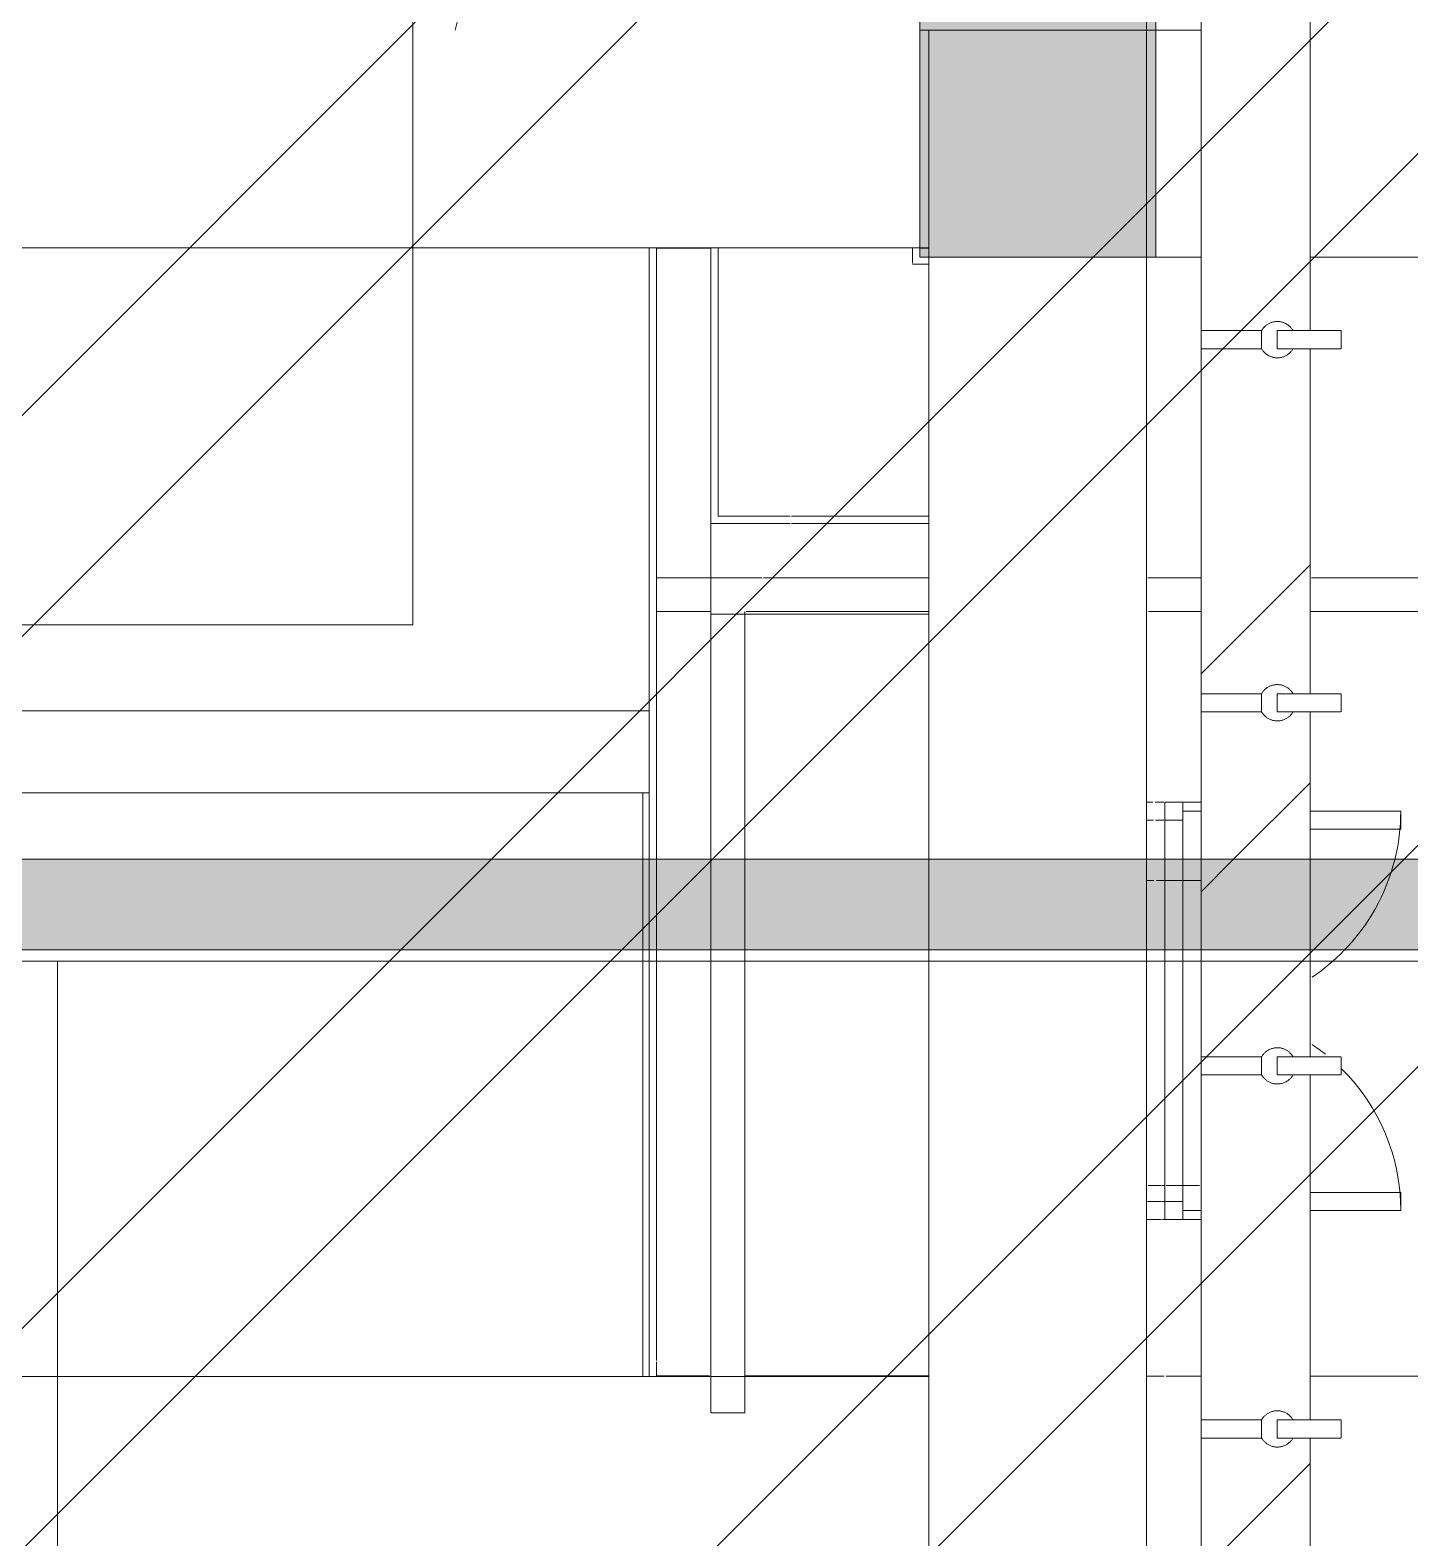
# Model space of a CAD drawing. Header units: millimetres. Extents: x -57519 to 497916, y -349472 to 446842.
# Drawn here: x 334327 to 338128, y 19588 to 23741 of the extents above; entities that cross this region are included whole.
import ezdxf

# ---------------------------------------------------------------- set-up
doc = ezdxf.new("R2010")
doc.units = ezdxf.units.MM
for name, color, linetype, lineweight in [('A-DETL-GENF', 92, 'Continuous', 5), ('A-DOOR', 31, 'Continuous', 5), ('A-DOOR-FRAM', 31, 'Continuous', 5), ('A-FLOR', 192, 'Continuous', 5), ('A-GENM', 13, 'Continuous', 5), ('A-GLAZ-CWMG', 51, 'Continuous', 20), ('A-WALL', 113, 'Continuous', 20), ('A-WALL-PATT', 111, 'Continuous', 20), ('S-COLS', 52, 'Continuous', 20)]:
    doc.layers.add(name, color=color, linetype=linetype, lineweight=lineweight)
pattern_1 = [(45, (248763.4, 0), (-1237.437, 1237.437), []), (45, (248763.4, 1875), (-1237.437, 1237.437), [])]

# ---------------------------------------------------------------- blocks, each defined once
blk = doc.blocks.new('Rectangular Mullion - DLN_75 x 150mm _WD_-STUR_ OPENING-8655336-SITE COVERAGE')
at = {"layer": 'A-GLAZ-CWMG', "lineweight": 5}
for p, q in [((-7.3, 75), (-75, 75)), ((-75, 75), (-75, 12.5)), ((-75, 0), (-75, 75)), ((-75, 75), (-7.3, 75)), ((-75, 8.6), (-75, 0))]:
    blk.add_line(p, q, dxfattribs=at)
blk = doc.blocks.new('Walls 10 - Walls 10-7226506-SITE COVERAGE')
at = {"layer": 'A-WALL-PATT', "lineweight": 5}
h = blk.add_hatch(dxfattribs=at)
h.set_pattern_fill('FP_19', color=256, style=0, pattern_type=2)
h.set_pattern_definition(pattern_1)
h.paths.add_polyline_path([(89089.3, 14444.2), (89089.3, 14863.2), (88999.3, 14868.6), (88999.3, 14913.2), (89089.3, 14913.2), (89089.3, 15863.2), (88999.3, 15868.6), (88999.3, 15913.2), (89089.3, 15913.2), (89089.3, 15947.5), (88789.3, 15947.5), (88791.5, 15913.2), (88956, 15907.7), (88956, 15863.8), (88789.3, 15863.2), (88789.3, 14913.2), (88956, 14907.7), (88956, 14863.8), (88789.3, 14863.2), (88789.3, 14444.2)], flags=0)
h.paths.add_polyline_path([(89089.3, 16097.5), (89089.3, 16147.5), (88789.3, 16147.5), (88789.3, 16097.5), (89064.4, 16097.5)], flags=0)
h.paths.add_polyline_path([(89059.8, 16397.5), (89089.3, 16397.5), (89089.3, 16863.2), (88999.3, 16868.6), (88999.3, 16913.2), (89089.3, 16913.2), (89089.3, 17863.2), (88999.3, 17868.6), (88999.3, 17913.2), (89089.3, 17913.2), (89089.3, 18863.2), (88999.3, 18868.6), (88999.3, 18913.2), (89089.3, 18913.2), (89089.3, 19863.2), (88999.3, 19868.6), (88999.3, 19913.2), (89089.3, 19913.2), (89089.3, 20863.2), (88999.3, 20863.2), (88999.3, 20913.2), (89089.3, 20913.2), (89089.3, 21207.5), (88789.3, 21207.5), (88789.3, 20913.2), (88956, 20907.7), (88956, 20863.8), (88789.3, 20863.2), (88789.3, 19913.2), (88956, 19907.7), (88956, 19863.8), (88789.3, 19863.2), (88789.3, 18913.2), (88956, 18907.7), (88956, 18863.8), (88789.3, 18863.2), (88789.3, 17913.2), (88956, 17907.7), (88956, 17863.8), (88789.3, 17863.2), (88789.3, 16913.2), (88956, 16907.7), (88956, 16863.8), (88789.3, 16863.2), (88789.3, 16649.2), (88964.3, 16649.2), (88964.3, 16397.5)], flags=0)
h.paths.add_polyline_path([(88789.3, 21457.5), (89089.3, 21457.5), (89089.3, 21863.2), (88999.3, 21863.2), (88999.3, 21913.2), (89089.3, 21913.2), (89089.3, 22863.2), (88999.3, 22863.2), (88999.3, 22913.2), (89089.3, 22913.2), (89089.3, 23863.2), (88999.3, 23868.6), (88999.3, 23913.2), (89089.3, 23913.2), (89089.3, 24863.2), (88999.3, 24868.6), (88999.3, 24913.2), (89089.3, 24913.2), (89089.3, 25307.5), (88789.3, 25307.5), (88789.3, 24913.2), (88956, 24907.7), (88956, 24863.8), (88789.3, 24863.2), (88789.3, 23913.2), (88956, 23907.7), (88956, 23863.8), (88789.3, 23863.2), (88789.3, 22913.2), (88956, 22907.7), (88956, 22863.8), (88789.3, 22863.2), (88789.3, 21913.2), (88956, 21907.7), (88956, 21863.8), (88789.3, 21863.2), (88789.3, 21839.1)], flags=0)
h.paths.add_polyline_path([(88923.2, 25457.5), (89089.3, 25457.5), (89089.3, 25863.2), (88999.3, 25868.6), (88999.3, 25913.2), (89089.3, 25913.2), (89089.3, 26863.2), (88999.3, 26868.6), (88999.3, 26913.2), (89089.3, 26913.2), (89089.3, 27863.2), (88999.3, 27868.6), (88999.3, 27913.2), (89089.3, 27913.2), (89089.3, 28857.5), (88789.3, 28857.5), (88789.3, 27913.2), (88956, 27907.7), (88956, 27863.8), (88789.3, 27863.2), (88789.3, 26913.2), (88956, 26907.7), (88956, 26863.8), (88789.3, 26863.2), (88789.3, 25913.2), (88956, 25907.7), (88956, 25863.8), (88789.3, 25863.2), (88789.3, 25457.5)], flags=0)
h.paths.add_polyline_path([(88789.3, 29007.5), (89089.3, 29007.5), (89089.3, 29863.2), (88999.3, 29868.6), (88999.3, 29913.2), (89089.3, 29913.2), (89089.3, 30863.2), (88999.3, 30868.6), (88999.3, 30913.2), (89089.3, 30913.2), (89089.3, 31863.2), (88999.3, 31868.6), (88999.3, 31913.2), (89089.3, 31913.2), (89089.3, 32863.2), (88999.3, 32868.6), (88999.3, 32913.2), (89089.3, 32913.2), (89089.3, 33863.2), (88999.3, 33868.6), (88999.3, 33913.2), (89089.3, 33913.2), (89089.3, 34632.5), (88139.3, 34632.5), (88139.3, 35647.5), (88114.3, 35647.5), (88114.3, 35797.5), (88139.3, 35797.5), (88139.3, 37247.5), (87839.3, 37247.5), (87839.3, 34332.5), (88789.3, 34332.5), (88789.3, 33913.2), (88956, 33907.7), (88956, 33863.8), (88789.3, 33863.2), (88789.3, 32913.2), (88956, 32907.7), (88956, 32863.8), (88789.3, 32863.2), (88789.3, 31913.2), (88956, 31907.7), (88956, 31863.8), (88789.3, 31863.2), (88789.3, 30913.2), (88956, 30907.7), (88956, 30863.8), (88789.3, 30863.2), (88789.3, 29913.2), (88956, 29907.7), (88956, 29863.8), (88789.3, 29863.2), (88789.3, 29199.4)], flags=0)
h.paths.add_polyline_path([(88139.3, 37397.5), (88139.3, 37897.5), (87839.3, 37897.5), (87839.3, 37397.5), (87979.8, 37397.5)], flags=0)
h.paths.add_polyline_path([(87839.3, 38047.5), (88139.3, 38047.5), (88139.3, 40132.5), (86739.3, 40132.5), (86739.3, 40967.5), (86649.3, 40972.9), (86649.3, 41017.5), (86739.3, 41017.5), (86739.3, 41967.5), (86649.3, 41972.9), (86649.3, 42017.5), (86739.3, 42017.5), (86739.3, 42547.5), (86569.3, 42547.5), (86569.3, 42017), (86606, 42012), (86606, 41968.1), (86569.3, 41967.5), (86569.3, 41017), (86606, 41012), (86606, 40968.1), (86569.3, 40967.5), (86569.3, 40807.5), (86469.3, 40807.5), (86469.3, 40967.6), (86439.3, 40967.5), (86439.3, 40017.5), (86606, 40012), (86606, 39968.1), (86439.3, 39967.5), (86439.3, 39832.5), (87839.3, 39832.5), (87839.3, 38326.2)], flags=0)
h.paths.add_polyline_path([(86818.5, 39967.5), (86649.3, 39972.9), (86649.3, 40017.5), (86824.2, 40017.5), (86824.2, 39967.5)], flags=0)
h.paths.add_polyline_path([(86469.3, 41017.4), (86469.3, 41967.6), (86439.3, 41967.5), (86439.3, 41017.5)], flags=0)
h.paths.add_polyline_path([(86469.3, 42017.4), (86469.3, 42547.5), (86439.3, 42547.5), (86439.3, 42017.5)], flags=0)
h.paths.add_polyline_path([(86660.6, 42697.5), (86739.3, 42697.5), (86739.3, 42967.5), (86649.3, 42972.9), (86650.8, 43017.5), (86739.3, 43017.5), (86739.3, 43197.5), (86569.3, 43197.5), (86569.3, 43017), (86606, 43012), (86606, 42968.1), (86569.3, 42967.5), (86569.3, 42697.5)], flags=0)
h.paths.add_polyline_path([(86469.3, 42697.5), (86469.3, 42967.6), (86439.3, 42967.5), (86439.3, 42697.5)], flags=0)
h.paths.add_polyline_path([(86469.3, 43017.4), (86469.3, 43197.5), (86439.3, 43197.5), (86439.3, 43017.5)], flags=0)
h.paths.add_polyline_path([(86469.3, 43347.5), (86469.3, 43967.6), (86439.3, 43967.5), (86439.3, 43347.5)], flags=0)
h.paths.add_polyline_path([(86569.3, 43347.5), (86739.3, 43347.5), (86739.3, 43967.5), (86649.3, 43967.5), (86649.3, 44017.5), (86739.3, 44017.5), (86739.3, 44967.5), (86649.3, 44972.9), (86649.3, 45017.5), (86739.3, 45017.5), (86739.3, 45967.5), (86649.3, 45972.9), (86649.3, 46017.5), (86739.3, 46017.5), (86739.3, 46967.5), (86649.3, 46972.9), (86649.3, 47017.5), (86739.3, 47017.5), (86739.3, 47687.5), (86569.3, 47687.5), (86569.3, 47017), (86606, 47012), (86606, 46968.1), (86569.3, 46967.5), (86569.3, 46017), (86606, 46012), (86606, 45968.1), (86569.3, 45967.5), (86569.3, 45017), (86606, 45012), (86606, 44968.1), (86569.3, 44967.5), (86569.3, 44017), (86606, 44012), (86606, 43968.1), (86569.3, 43967.5), (86569.3, 43625.6)], flags=0)
h.paths.add_polyline_path([(86469.3, 44017.4), (86469.3, 44967.6), (86439.3, 44967.5), (86439.3, 44017.5)], flags=0)
h.paths.add_polyline_path([(86469.3, 45017.4), (86469.3, 45967.6), (86439.3, 45967.5), (86439.3, 45017.5)], flags=0)
h.paths.add_polyline_path([(86469.3, 46017.4), (86469.3, 46967.6), (86439.3, 46967.5), (86439.3, 46017.5)], flags=0)
h.paths.add_polyline_path([(86469.3, 47017.4), (86469.3, 47687.5), (86439.3, 47687.5), (86439.3, 47017.5)], flags=0)
h.paths.add_polyline_path([(86439.3, 47837.5), (86469.3, 47837.5), (86469.3, 47967.6), (86439.3, 47967.5)], flags=0)
h.paths.add_polyline_path([(86739.3, 47837.5), (86739.3, 47967.5), (86649.3, 47972.9), (86649.3, 48017.5), (86739.3, 48017.5), (86739.3, 48337.5), (86569.3, 48336.2), (86569.3, 48017), (86606, 48012), (86606, 47968.1), (86569.3, 47967.5), (86569.3, 47837.5), (86729.8, 47837.5)], flags=0)
h.paths.add_polyline_path([(86469.3, 48017.4), (86469.3, 48337.5), (86439.3, 48336.2), (86439.3, 48017.5)], flags=0)
h.paths.add_polyline_path([(86469.3, 48487.5), (86468.1, 48967.6), (86439.3, 48967.5), (86439.3, 48487.5)], flags=0)
h.paths.add_polyline_path([(86569.3, 48487.5), (86739.3, 48487.5), (86739.3, 48967.5), (86649.3, 48972.9), (86649.3, 49017.5), (86739.3, 49017.5), (86739.3, 49907.5), (86569.3, 49907.5), (86569.3, 49017), (86606, 49012), (86606, 48968.1), (86569.3, 48967.5), (86569.3, 48925)], flags=0)
h.paths.add_polyline_path([(86469.3, 49017.4), (86469.3, 49907.5), (86439.3, 49907.5), (86439.3, 49017.5), (86466.6, 49017.4)], flags=0)
h = blk.add_hatch(dxfattribs=at)
h.set_pattern_fill('FP_19', color=256, style=0, pattern_type=2)
h.set_pattern_definition(pattern_1)
h.paths.add_polyline_path([(89089.3, 15947.5), (89089.3, 16097.5), (88789.3, 16097.5), (88789.3, 15947.5), (89066.6, 15947.5)], flags=0)
h.paths.add_polyline_path([(89089.3, 16147.5), (89089.3, 16397.5), (88964.3, 16399.2), (88964.3, 16649.2), (88789.3, 16649.2), (88789.3, 16147.5), (89063.6, 16147.5)], flags=0)
h.paths.add_polyline_path([(89089.3, 21207.5), (89089.3, 21457.5), (88789.3, 21457.5), (88789.3, 21207.5), (88987.3, 21207.5)], flags=0)
h.paths.add_polyline_path([(88925.4, 25307.5), (89089.3, 25307.5), (89089.3, 25457.5), (88789.3, 25457.5), (88789.3, 25307.5)], flags=0)
h.paths.add_polyline_path([(88956, 28857.5), (88999.3, 28863.2), (88999.3, 28913.2), (89089.3, 28913.4), (89089.3, 29007.5), (88789.3, 29007.5), (88789.3, 28913.2), (88956, 28907.7), (88956, 28863.8), (88789.3, 28857.5), (88871.9, 28857.5)], flags=0)
h.paths.add_polyline_path([(88114.3, 35647.5), (88139.3, 35647.5), (88139.3, 35797.5), (88114.3, 35797.5), (88114.3, 35676.5)], flags=0)
h.paths.add_polyline_path([(87839.3, 37247.5), (88139.3, 37247.5), (88139.3, 37397.5), (87839.3, 37397.5), (87839.3, 37332.8)], flags=0)
h.paths.add_polyline_path([(87938.5, 37897.5), (88139.3, 37897.5), (88139.3, 38047.5), (87839.3, 38047.5), (87839.3, 37897.5)], flags=0)
h.paths.add_polyline_path([(86665.2, 42547.5), (86739.3, 42547.5), (86739.3, 42697.5), (86569.3, 42697.5), (86569.3, 42547.5)], flags=0)
h.paths.add_polyline_path([(86469.3, 42547.5), (86469.3, 42697.5), (86439.3, 42697.5), (86439.3, 42547.5)], flags=0)
h.paths.add_polyline_path([(86439.3, 43197.5), (86469.3, 43197.5), (86469.3, 43347.5), (86439.3, 43347.5), (86439.3, 43331.2)], flags=0)
h.paths.add_polyline_path([(86739.3, 43197.5), (86739.3, 43347.5), (86569.3, 43347.5), (86569.3, 43197.5), (86645.2, 43197.5)], flags=0)
h.paths.add_polyline_path([(86469.3, 47687.5), (86469.3, 47837.5), (86439.3, 47837.5), (86439.3, 47687.5)], flags=0)
h.paths.add_polyline_path([(86739.3, 47687.5), (86739.3, 47837.5), (86569.3, 47837.5), (86569.3, 47687.5)], flags=0)
h.paths.add_polyline_path([(86439.3, 48337.5), (86469.3, 48337.5), (86469.3, 48487.5), (86439.3, 48487.5), (86439.3, 48436.7)], flags=0)
h.paths.add_polyline_path([(86739.3, 48337.5), (86739.3, 48487.5), (86569.3, 48487.5), (86569.3, 48337.5)], flags=0)
at = {"layer": 'A-WALL', "lineweight": 5}
for p, q in [((88789.3, 22912.3), (88789.3, 23864)), ((89089.3, 23863.2), (89089.3, 22913.2)), ((88789.3, 22875.7), (88789.3, 22900.7)), ((88789.3, 21912.3), (88789.3, 22864)), ((89089.3, 22863.2), (89089.3, 21913.2)), ((88789.3, 21875.7), (88789.3, 21900.7)), ((88789.3, 21457.5), (88789.3, 21864)), ((89089.3, 21863.2), (89089.3, 21457.5)), ((88789.3, 21207.5), (88789.3, 21457.5)), ((89089.3, 21457.5), (89089.3, 21207.5)), ((88789.3, 20912.3), (88789.3, 21207.5)), ((89089.3, 21207.5), (89089.3, 20913.2)), ((88789.3, 20875.7), (88789.3, 20900.7)), ((88789.3, 19912.3), (88789.3, 20864)), ((89089.3, 20863.2), (89089.3, 19913.2)), ((88789.3, 19875.7), (88789.3, 19900.7)), ((88789.3, 18912.3), (88789.3, 19864)), ((89089.3, 19863.2), (89089.3, 18913.2))]:
    blk.add_line(p, q, dxfattribs=at)
blk = doc.blocks.new('DLN-Double Door-AP - _AP09_ 1100 x 2100 _WH_-10331310-SITE COVERAGE')
at = {"layer": 'A-DOOR'}
for p, q in [((-550, 625), (-500, 625)), ((-550, 375), (-550, 625)), ((-500, 625), (-500, 375)), ((500, 625), (500, 375)), ((550, 625), (500, 625)), ((550, 375), (550, 625)), ((-575, 25), (-575, 75)), ((575, 75), (575, 25)), ((-575, -25), (-575, 25)), ((-575, 25), (-417.7, 25)), ((-417.7, 25), (-167.7, 25)), ((-167.7, 25), (575, 25)), ((575, 25), (575, -25)), ((-575, -25), (-417.7, -25)), ((-575, -51.6), (-575, -27.9)), ((-417.7, -25), (-167.7, -25)), ((-167.7, -25), (575, -25)), ((575, -25), (575, -31.3)), ((575, -33.6), (575, -75)), ((-575, -75), (-575, -57.5))]:
    blk.add_line(p, q, dxfattribs=at)
for centre, start, end in [((-550, 75), 75.8494, 90), ((550, 75), 90, 135.25), ((-550, 75), 45.795, 75.8494), ((-550, 75), 33.7922, 45.795), ((550, 75), 141.4784, 146.2078)]:
    blk.add_arc(centre, 550, start, end, dxfattribs=at)
at = {"layer": 'A-DOOR-FRAM'}
for p, q in [((-575, -25), (-575, 75)), ((-575, -25), (-575, 75)), ((-550, 75), (-550, 26.1)), ((-550, 75), (-550, 26.1)), ((550, 25), (550, 73.9)), ((550, 25), (550, 73.9)), ((575, 75), (575, -31.3)), ((575, 75), (575, -31.3)), ((-525, 25), (-550, 25)), ((-550, 25), (-417.7, 25)), ((-417.7, 25), (-525, 25)), ((-417.7, 25), (-525, 25)), ((-417.7, 25), (-525, 25)), ((-525, 22.8), (-525, -25)), ((-525, 22.8), (-525, -25)), ((-167.7, 25), (-417.7, 25)), ((-167.7, 25), (-417.7, 25)), ((-417.7, 25), (-167.7, 25)), ((-167.7, 25), (-417.7, 25)), ((525, 25), (-167.7, 25)), ((525, 25), (-167.7, 25)), ((-167.7, 25), (550, 25)), ((525, 25), (-167.7, 25)), ((525, -22.8), (525, 25)), ((525, -22.8), (525, 25)), ((550, 25), (525, 25)), ((-575, -51.6), (-575, -27.9)), ((-575, -51.6), (-575, -27.9)), ((-525, -27.2), (-525, -50.8)), ((-525, -27.2), (-525, -50.8)), ((525, -32.4), (525, -25)), ((525, -32.4), (525, -25)), ((525, -72.8), (525, -34.4)), ((525, -72.8), (525, -34.4)), ((575, -33.6), (575, -75)), ((575, -33.6), (575, -75)), ((-575, -75), (-575, -57.5)), ((-575, -75), (-575, -57.5)), ((-525, -56.4), (-525, -75)), ((-525, -56.4), (-525, -75))]:
    blk.add_line(p, q, dxfattribs=at)
blk = doc.blocks.new('DLN_Banner hook - DLN_Banner hook-V292-SITE COVERAGE')
at = {"layer": 'A-GENM'}
for p, q in [((-25, 0), (25, 0)), ((12.5, 0), (-12.5, 0)), ((-25, 0), (-25, -166.7)), ((25, -166.7), (25, 0)), ((-24.4, -166.7), (-25, -166.7)), ((-25, -166.7), (0, -166.7)), ((0, -166.7), (25, -166.7)), ((25, -166.7), (24.4, -166.7)), ((25.8, -167.2), (25, -166.7)), ((-25, -384.9), (-25, -210)), ((-25, -210), (25, -210)), ((25, -210), (25, -384.9)), ((-25, -385.6), (25, -385.6))]:
    blk.add_line(p, q, dxfattribs=at)
at = {"layer": 'A-GENM', "flags": 128}
for points in [[(-25, -166.7), (-26.7, -167.7), (-28.4, -168.8), (-30, -170), (-31.6, -171.2), (-33.1, -172.5), (-34.6, -173.9), (-36, -175.3), (-37.4, -176.8), (-38.7, -178.3), (-39.9, -179.9), (-41.1, -181.5), (-42.2, -183.1), (-43.2, -184.8), (-44.2, -186.6), (-45.1, -188.4), (-45.9, -190.2), (-46.7, -192), (-47.3, -193.9), (-48, -195.8), (-48.5, -197.8), (-48.9, -199.7), (-49.3, -201.7), (-49.6, -203.7), (-49.8, -205.6), (-49.9, -207.6), (-50, -209.6), (-50, -211.6), (-49.9, -213.6), (-49.7, -215.6), (-49.4, -217.6), (-49.1, -219.6), (-48.7, -221.5), (-48.2, -223.5), (-47.6, -225.4), (-46.9, -227.3), (-46.2, -229.1), (-45.4, -231), (-44.5, -232.8), (-43.6, -234.5), (-42.6, -236.3), (-41.5, -237.9), (-40.3, -239.6), (-39.1, -241.2), (-37.8, -242.7), (-36.5, -244.2), (-35.1, -245.6), (-33.6, -247), (-32.1, -248.3), (-30.6, -249.6), (-29, -250.8), (-27.3, -251.9), (-25.6, -252.9)], [(24.8, -253.4), (26.6, -252.4), (28.2, -251.3), (29.9, -250.1), (31.4, -248.9), (33, -247.6), (34.4, -246.2), (35.9, -244.8), (37.2, -243.4), (38.5, -241.9), (39.8, -240.3), (41, -238.7), (42.1, -237), (43.1, -235.3), (44.1, -233.6), (45, -231.8), (45.8, -230), (46.6, -228.1), (47.3, -226.2), (47.9, -224.3), (48.4, -222.4), (48.9, -220.5), (49.3, -218.5), (49.6, -216.5), (49.8, -214.5), (49.9, -212.5), (50, -210.5), (50, -208.5), (49.9, -206.5), (49.7, -204.6), (49.4, -202.6), (49.1, -200.6), (48.7, -198.6), (48.2, -196.7), (47.6, -194.8), (47, -192.9), (46.3, -191), (45.5, -189.2), (44.6, -187.4), (43.7, -185.6), (42.6, -183.9), (41.6, -182.2), (40.4, -180.6), (39.2, -179), (37.9, -177.4), (36.6, -175.9), (35.2, -174.5), (33.8, -173.1), (32.3, -171.8), (30.7, -170.5), (29.1, -169.4), (27.5, -168.2), (25.8, -167.2)]]:
    blk.add_lwpolyline(points, dxfattribs=at)
blk = doc.blocks.new('DLN_Banner hook - DLN_Banner hook-V293-SITE COVERAGE')
at = {"layer": 'A-GENM'}
for p, q in [((-25, 0), (25, 0)), ((12.5, 0), (-12.5, 0)), ((-25, 0), (-25, -166.7)), ((25, -166.7), (25, 0)), ((-24.4, -166.7), (-25, -166.7)), ((-25, -166.7), (-22.5, -166.7)), ((-22.5, -166.7), (-19.5, -166.7)), ((-19.5, -166.7), (0, -166.7)), ((0, -166.7), (25, -166.7)), ((25, -166.7), (24.4, -166.7)), ((-25, -384.9), (-25, -210)), ((-25, -210), (25, -210)), ((25, -210), (25, -384.9)), ((-25, -385.6), (25, -385.6))]:
    blk.add_line(p, q, dxfattribs=at)
at = {"layer": 'A-GENM', "flags": 128}
for points in [[(-25, -166.7), (-26.7, -167.7), (-28.4, -168.8), (-30, -170), (-31.6, -171.2), (-33.1, -172.5), (-34.6, -173.9), (-36, -175.3), (-37.4, -176.8), (-38.7, -178.3), (-39.9, -179.9), (-41.1, -181.5), (-42.2, -183.1), (-43.2, -184.8), (-44.2, -186.6), (-45.1, -188.4), (-45.9, -190.2), (-46.7, -192), (-47.3, -193.9), (-48, -195.8), (-48.5, -197.8), (-48.9, -199.7), (-49.3, -201.7), (-49.6, -203.7), (-49.8, -205.6), (-49.9, -207.6), (-50, -209.6), (-50, -211.6), (-49.9, -213.6), (-49.7, -215.6), (-49.4, -217.6), (-49.1, -219.6), (-48.7, -221.5), (-48.2, -223.5)], [(42.1, -237), (43.1, -235.3), (44.1, -233.6), (45, -231.8), (45.8, -230), (46.6, -228.1), (47.3, -226.2), (47.9, -224.3), (48.4, -222.4), (48.9, -220.5), (49.3, -218.5), (49.6, -216.5), (49.8, -214.5), (49.9, -212.5), (50, -210.5), (50, -208.5), (49.9, -206.5), (49.7, -204.6), (49.4, -202.6), (49.1, -200.6), (48.7, -198.6), (48.2, -196.7), (47.6, -194.8), (47, -192.9), (46.3, -191), (45.5, -189.2), (44.6, -187.4), (43.7, -185.6), (42.6, -183.9), (41.6, -182.2), (40.4, -180.6), (39.2, -179), (37.9, -177.4), (36.6, -175.9), (35.2, -174.5), (33.8, -173.1), (32.3, -171.8), (30.7, -170.5), (29.1, -169.4), (27.5, -168.2), (25.8, -167.2), (25, -166.7)], [(-48.2, -223.5), (-47.6, -225.4), (-46.9, -227.3), (-46.2, -229.1), (-45.4, -231)], [(-45.4, -231), (-44.5, -232.8), (-43.6, -234.5), (-42.6, -236.3), (-41.5, -237.9), (-40.3, -239.6), (-39.1, -241.2), (-37.8, -242.7), (-36.5, -244.2), (-35.1, -245.6), (-33.6, -247), (-32.1, -248.3), (-30.6, -249.6), (-29, -250.8), (-27.3, -251.9), (-25.6, -252.9)], [(24.8, -253.4), (26.6, -252.4), (28.2, -251.3), (29.9, -250.1), (31.4, -248.9), (33, -247.6), (34.4, -246.2), (35.9, -244.8), (37.2, -243.4), (38.5, -241.9), (39.8, -240.3), (41, -238.7), (42.1, -237)]]:
    blk.add_lwpolyline(points, dxfattribs=at)
blk = doc.blocks.new('DLN_Banner hook - DLN_Banner hook-V294-SITE COVERAGE')
at = {"layer": 'A-GENM'}
for p, q in [((-25, 0), (17.7, 0)), ((12.5, 0), (-12.5, 0)), ((17.7, 0), (21.7, 0)), ((21.7, 0), (25, 0)), ((-25, 0), (-25, -166.7)), ((25, -166.7), (25, 0)), ((-24.4, -166.7), (-25, -166.7)), ((-25, -166.7), (0, -166.7)), ((0, -166.7), (25, -166.7)), ((25, -166.7), (24.4, -166.7)), ((-33.6, -247), (-32.1, -248.3)), ((-32.1, -248.3), (-30.6, -249.6)), ((-25, -384.9), (-25, -210)), ((-25, -210), (25, -210)), ((25, -210), (25, -384.9)), ((-30.6, -249.6), (-29, -250.8)), ((-25, -385.6), (25, -385.6))]:
    blk.add_line(p, q, dxfattribs=at)
at = {"layer": 'A-GENM', "flags": 128}
for points in [[(-25, -166.7), (-26.7, -167.7), (-28.4, -168.8), (-30, -170), (-31.6, -171.2), (-33.1, -172.5), (-34.6, -173.9), (-36, -175.3), (-37.4, -176.8), (-38.7, -178.3), (-39.9, -179.9), (-41.1, -181.5), (-42.2, -183.1), (-43.2, -184.8), (-44.2, -186.6), (-45.1, -188.4), (-45.9, -190.2), (-46.7, -192), (-47.3, -193.9), (-48, -195.8), (-48.5, -197.8), (-48.9, -199.7), (-49.3, -201.7), (-49.6, -203.7), (-49.8, -205.6), (-49.9, -207.6), (-50, -209.6), (-50, -211.6), (-49.9, -213.6), (-49.7, -215.6), (-49.4, -217.6), (-49.1, -219.6), (-48.7, -221.5), (-48.2, -223.5)], [(49.1, -200.6), (48.7, -198.6), (48.2, -196.7), (47.6, -194.8), (47, -192.9), (46.3, -191), (45.5, -189.2), (44.6, -187.4), (43.7, -185.6), (42.6, -183.9), (41.6, -182.2), (40.4, -180.6), (39.2, -179), (37.9, -177.4), (36.6, -175.9), (35.2, -174.5), (33.8, -173.1), (32.3, -171.8), (30.7, -170.5), (29.1, -169.4), (27.5, -168.2), (25.8, -167.2), (25, -166.7)], [(46.6, -228.1), (47.3, -226.2), (47.9, -224.3), (48.4, -222.4), (48.9, -220.5), (49.3, -218.5), (49.6, -216.5), (49.8, -214.5), (49.9, -212.5), (50, -210.5), (50, -208.5), (49.9, -206.5), (49.7, -204.6), (49.4, -202.6), (49.1, -200.6)], [(-48.2, -223.5), (-47.6, -225.4), (-46.9, -227.3), (-46.2, -229.1), (-45.4, -231), (-44.5, -232.8)], [(-44.5, -232.8), (-43.6, -234.5), (-42.6, -236.3), (-41.5, -237.9), (-40.3, -239.6), (-39.1, -241.2), (-37.8, -242.7)], [(-37.8, -242.7), (-36.5, -244.2), (-35.1, -245.6), (-33.6, -247)], [(24.8, -253.4), (26.6, -252.4), (28.2, -251.3), (29.9, -250.1), (31.4, -248.9)], [(31.4, -248.9), (33, -247.6), (34.4, -246.2), (35.9, -244.8), (37.2, -243.4), (38.5, -241.9), (39.8, -240.3), (41, -238.7), (42.1, -237), (43.1, -235.3), (44.1, -233.6), (45, -231.8), (45.8, -230), (46.6, -228.1)], [(-29, -250.8), (-27.3, -251.9), (-25.6, -252.9)]]:
    blk.add_lwpolyline(points, dxfattribs=at)
blk = doc.blocks.new('DLN_Banner hook - DLN_Banner hook-V295-SITE COVERAGE')
at = {"layer": 'A-GENM'}
for p, q in [((-25, 0), (0, 0)), ((12.5, 0), (-12.5, 0)), ((0, 0), (25, 0)), ((-25, 0), (-25, -166.7)), ((25, -166.7), (25, 0)), ((-44.2, -186.6), (-45.1, -188.4)), ((-43.2, -184.8), (-44.2, -186.6)), ((-24.4, -166.7), (-25, -166.7)), ((-25, -166.7), (0, -166.7)), ((0, -166.7), (25, -166.7)), ((25, -166.7), (24.4, -166.7)), ((-48.2, -223.5), (-47.6, -225.4)), ((-47.6, -225.4), (-46.9, -227.3)), ((-40.3, -239.6), (-39.1, -241.2)), ((-39.1, -241.2), (-37.8, -242.7)), ((-37.8, -242.7), (-36.5, -244.2)), ((-25, -217.7), (-25, -210)), ((-25, -210), (25, -210)), ((-25, -267.7), (-25, -217.7)), ((25, -210), (25, -247.6)), ((25, -247.6), (25, -267.7)), ((-25, -312.2), (-25, -267.7)), ((25, -267.7), (25, -384.9)), ((-25, -384.9), (-25, -312.2)), ((-25, -385.6), (25, -385.6))]:
    blk.add_line(p, q, dxfattribs=at)
at = {"layer": 'A-GENM', "flags": 128}
for points in [[(-49.6, -203.7), (-49.8, -205.6), (-49.9, -207.6), (-50, -209.6)], [(-48.9, -199.7), (-49.3, -201.7), (-49.6, -203.7)], [(-46.7, -192), (-47.3, -193.9), (-48, -195.8), (-48.5, -197.8), (-48.9, -199.7)], [(-45.1, -188.4), (-45.9, -190.2), (-46.7, -192)], [(-25, -166.7), (-26.7, -167.7), (-28.4, -168.8), (-30, -170), (-31.6, -171.2), (-33.1, -172.5), (-34.6, -173.9), (-36, -175.3), (-37.4, -176.8), (-38.7, -178.3), (-39.9, -179.9), (-41.1, -181.5), (-42.2, -183.1), (-43.2, -184.8)], [(24.8, -253.4), (26.6, -252.4), (28.2, -251.3), (29.9, -250.1), (31.4, -248.9), (33, -247.6), (34.4, -246.2), (35.9, -244.8), (37.2, -243.4), (38.5, -241.9), (39.8, -240.3), (41, -238.7), (42.1, -237), (43.1, -235.3), (44.1, -233.6), (45, -231.8), (45.8, -230), (46.6, -228.1), (47.3, -226.2), (47.9, -224.3), (48.4, -222.4), (48.9, -220.5), (49.3, -218.5), (49.6, -216.5), (49.8, -214.5), (49.9, -212.5), (50, -210.5), (50, -208.5), (49.9, -206.5), (49.7, -204.6), (49.4, -202.6), (49.1, -200.6), (48.7, -198.6), (48.2, -196.7), (47.6, -194.8), (47, -192.9), (46.3, -191), (45.5, -189.2), (44.6, -187.4), (43.7, -185.6), (42.6, -183.9), (41.6, -182.2), (40.4, -180.6), (39.2, -179), (37.9, -177.4), (36.6, -175.9), (35.2, -174.5), (33.8, -173.1), (32.3, -171.8), (30.7, -170.5), (29.1, -169.4), (27.5, -168.2), (25.8, -167.2), (25, -166.7)], [(-50, -209.6), (-50, -211.6), (-49.9, -213.6)], [(-49.9, -213.6), (-49.7, -215.6), (-49.4, -217.6), (-49.1, -219.6), (-48.7, -221.5), (-48.2, -223.5)], [(-46.9, -227.3), (-46.2, -229.1), (-45.4, -231)], [(-45.4, -231), (-44.5, -232.8), (-43.6, -234.5), (-42.6, -236.3)], [(-42.6, -236.3), (-41.5, -237.9), (-40.3, -239.6)], [(-36.5, -244.2), (-35.1, -245.6), (-33.6, -247), (-32.1, -248.3), (-30.6, -249.6), (-29, -250.8), (-27.3, -251.9), (-25.6, -252.9)]]:
    blk.add_lwpolyline(points, dxfattribs=at)
blk = doc.blocks.new('Walls 1 - Walls 1-3032194-SITE COVERAGE')
at = {"layer": 'A-WALL-PATT', "lineweight": 5, "transparency": 33554560}
h = blk.add_hatch(color=253, dxfattribs=at)
h.paths.add_polyline_path([(82149.3, 16147.5), (87964.3, 16147.5), (87964.3, 16399.2), (88714.3, 16399.2), (88714.3, 16147.5), (91689.3, 16147.5), (91689.3, 21457.5), (82149.3, 21457.5), (82149.3, 16539.7)], flags=0)
h.paths.add_polyline_path([(90465.8, 16397.5), (88964.3, 16397.5), (88964.3, 16649.2), (87714.3, 16649.2), (87714.3, 16397.5), (82724.3, 16397.5), (82474.3, 16647.5), (82474.3, 20897.5), (82724.3, 21207.5), (91214.3, 21207.5), (91464.3, 20897.5), (91464.3, 16647.5), (91214.3, 16397.5)], flags=0)
at = {"layer": 'A-WALL', "lineweight": 5}
for p, q in [((91689.3, 21457.5), (83635.3, 21457.5)), ((82724.3, 21207.5), (91214.3, 21207.5)), ((82724.3, 21207.5), (91214.3, 21207.5)), ((88039.3, 21207.5), (85639.3, 21207.5)), ((88039.3, 21207.5), (85639.3, 21207.5)), ((91214.3, 21207.5), (88639.3, 21207.5)), ((91214.3, 21207.5), (88639.3, 21207.5)), ((85639.3, 21176.5), (85639.3, 16544.5)), ((85639.3, 16544.5), (85639.3, 21176.5)), ((88039.3, 16680.2), (88039.3, 21176.5)), ((88039.3, 21176.5), (88039.3, 16680.2)), ((88639.3, 21176.5), (88639.3, 16680.2)), ((88639.3, 16680.2), (88639.3, 21176.5))]:
    blk.add_line(p, q, dxfattribs=at)

msp = doc.modelspace()

# ---------------------------------------------------------------- hatches: boundary and pattern name
at = {"layer": 'A-DETL-GENF'}
h = msp.add_hatch(dxfattribs=at)
h.set_pattern_fill('FP_40', color=250, style=0, pattern_type=2)
h.set_pattern_definition([(45, (248763.4, 0), (-1257.236, 1257.236), []), (45, (248763.4, 1905), (-1257.236, 1257.236), [])])
h.paths.add_polyline_path([(325750.1, -8642.5), (328562.7, -8642.5), (328562.7, 4657.5), (341312.7, 4657.5), (341312.7, 30557.5), (342712.7, 30557.5), (342712.7, 48907.7), (339962.7, 48907.7), (339962.7, 52157.5), (338962.7, 52157.5), (338962.7, 53757.5), (297512.7, 53757.5), (297512.7, 52247.5), (286277.7, 52247.5), (286277.7, 34407.5), (285902.7, 34407.5), (285902.7, 7407.5), (286277.7, 7407.5), (286277.7, -2267.5), (315555.2, -2267.5), (315555.2, -8642.5), (321257.1, -8642.5)], flags=0)
at = {"layer": 'S-COLS', "transparency": 33554432}
msp.add_hatch(color=9, dxfattribs=at).paths.add_polyline_path([(336982.7, 23115.8), (337427.7, 23115.8), (337427.7, 23765.8), (336777.7, 23765.8), (336777.7, 23115.8)], flags=0)

# ---------------------------------------------------------------- linework, layer by layer
at = {"layer": 'A-FLOR'}
for p, q in [((337402.7, 31007.5), (337402.7, 13443.8)), ((337552.7, 15950.9), (337552.7, 31007.5)), ((335381.7, 22102.7), (335381.7, 25002.5)), ((336777.7, 23740.8), (336777.7, 23115.8)), ((336802.7, 23740.5), (336777.7, 23740.5)), ((336802.7, 23740.5), (337402.7, 23740.5)), ((336802.7, 23140.8), (336802.7, 23740.5)), ((337402.7, 23740.5), (337427.7, 23740.5)), ((325452.7, 23140.8), (336802.7, 23140.8)), ((336052.7, 20076.5), (336052.7, 23140.8)), ((336052.8, 23140.5), (336202.7, 23140.5)), ((336202.7, 23140.8), (336202.7, 22382.3)), ((336778.1, 23140.5), (336802.7, 23140.5)), ((336802.7, 23140.8), (336802.7, 20032.8)), ((337402.7, 23115.8), (336802.7, 23115.8)), ((337327.7, 23115.8), (337402.7, 23115.8)), ((337402.7, 23115.8), (337482.7, 23115.8)), ((337483.7, 23115.8), (337552.7, 23115.8)), ((337852.7, 23115.8), (340388.1, 23115.8)), ((336202.7, 22382.3), (336421.1, 22382.3)), ((336343.5, 22232.3), (336202.7, 22232.3)), ((336202.7, 20033.8), (336202.7, 22232.3)), ((332981.7, 22102.7), (335381.7, 22102.7)), ((336802.7, 22132.3), (336295.7, 22132.3)), ((330147.7, 21865.5), (336032.7, 21865.5)), ((330147.7, 21640.5), (336032.7, 21640.5)), ((332384.6, 21457.5), (340302.7, 21457.5)), ((336802.7, 20032.8), (325452.7, 20032.8)), ((336198.2, 20034.2), (336052.8, 20034.2)), ((336802.7, 20034.2), (336295.7, 20034.2)), ((336802.9, 20033.8), (336295.7, 20033.8)), ((337450.8, 20033.8), (337402.7, 20033.8)), ((337552.7, 20033.8), (337456.2, 20033.8)), ((340802.7, 20033.8), (337852.7, 20033.8))]:
    msp.add_line(p, q, dxfattribs=at)
at = {"layer": 'A-WALL', "lineweight": 5}
for p, q in [((337402.7, 23115.8), (337402.7, 23740.8)), ((337427.7, 23115.8), (337427.7, 23740.5)), ((337427.7, 23740.5), (337552.7, 23740.5)), ((337552.7, 23740.8), (337552.7, 15950.9)), ((336032.7, 20032.8), (336032.7, 23140.8)), ((336222.7, 23140.8), (336222.7, 22402.3)), ((336757.7, 23099), (336757.7, 23140.8)), ((336777.7, 23140.8), (336757.7, 23140.8)), ((336802.7, 23095.8), (336757.7, 23095.8)), ((336777.7, 23115.8), (336802.7, 23115.8)), ((337402.7, 23115.8), (337427.7, 23115.8)), ((336202.7, 19932.3), (336202.7, 22382.3)), ((336222.7, 22402.3), (336421.1, 22402.3)), ((336802.7, 22382.3), (336424.6, 22382.3)), ((336424.8, 22402.3), (336802.7, 22402.3)), ((336052.7, 22232.3), (336202.7, 22232.3)), ((336347.3, 22232.3), (336802.7, 22232.3)), ((337406.2, 22232.3), (337552.7, 22232.3)), ((337857, 22232.3), (340422.5, 22232.3)), ((336201.7, 22139.3), (336052.7, 22139.3)), ((336295.7, 22139.3), (336295.7, 19932.3)), ((336802.7, 22139.3), (336299.3, 22139.3)), ((337552.7, 22139.3), (337408.3, 22139.3)), ((340426.2, 22139.3), (337852.7, 22139.3)), ((336295.7, 22132.3), (336202.7, 22132.3)), ((336014.7, 20032.8), (336014.7, 21640.5)), ((337402.7, 21614.8), (337420.2, 21614.8)), ((337426.2, 21614.8), (337449.8, 21614.8)), ((337452.7, 21614.8), (337552.7, 21614.8)), ((337402.7, 21398.8), (337422.7, 21398.8)), ((337429.5, 21398.8), (337452.7, 21398.8)), ((337453, 21398.8), (337552.7, 21398.8)), ((337442.7, 20558.8), (337406.8, 20558.8)), ((337452.7, 20558.8), (337444.3, 20558.8)), ((337548.6, 20558.8), (337456.8, 20558.8)), ((337444.1, 20464.8), (337402.7, 20464.8)), ((337446.4, 20464.8), (337552.7, 20464.8)), ((336052.7, 20032.8), (336052.7, 20072.6)), ((336202.7, 19932.3), (336295.7, 19932.3))]:
    msp.add_line(p, q, dxfattribs=at)
at = {"layer": 'A-WALL', "lineweight": 18}
for p, q in [((339977.7, 21207.5), (331487.7, 21207.5)), ((332528.6, 21176.5), (339962.9, 21176.5))]:
    msp.add_line(p, q, dxfattribs=at)
at = {"layer": 'S-COLS', "color": 53}
for p, q in [((336777.7, 23765.8), (336777.7, 23115.8)), ((337427.7, 23115.8), (337427.7, 23765.8)), ((336777.7, 23115.8), (337427.7, 23115.8))]:
    msp.add_line(p, q, dxfattribs=at)

# ---------------------------------------------------------------- block references
at = {"layer": 'A-DOOR', "rotation": 269.9999999999999}
msp.add_blockref('DLN-Double Door-AP - _AP09_ 1100 x 2100 _WH_-10331310-SITE COVERAGE', (337477.7, 21039.8), dxfattribs=at)
at = {"layer": 'A-GENM', "rotation": 89.99999999999955}
for name, p in [('DLN_Banner hook - DLN_Banner hook-V295-SITE COVERAGE', (337552.7, 22888.2)), ('DLN_Banner hook - DLN_Banner hook-V294-SITE COVERAGE', (337552.7, 21888.2)), ('DLN_Banner hook - DLN_Banner hook-V293-SITE COVERAGE', (337552.7, 20888.2)), ('DLN_Banner hook - DLN_Banner hook-V292-SITE COVERAGE', (337552.7, 19888.2))]:
    msp.add_blockref(name, p, dxfattribs=at)
at = {"layer": 'A-GLAZ-CWMG', "lineweight": 5, "extrusion": (0, 0, -1), "rotation": 284.1178442120681}
msp.add_blockref('Rectangular Mullion - DLN_75 x 150mm _WD_-STUR_ OPENING-8655336-SITE COVERAGE', (-335568.7, 23715.5), dxfattribs=at)
at = {"layer": 'A-WALL', "lineweight": 5}
for name in ['Walls 10 - Walls 10-7226506-SITE COVERAGE', 'Walls 1 - Walls 1-3032194-SITE COVERAGE']:
    msp.add_blockref(name, (248763.4, 0), dxfattribs=at)

doc.saveas('drawing.dxf')
